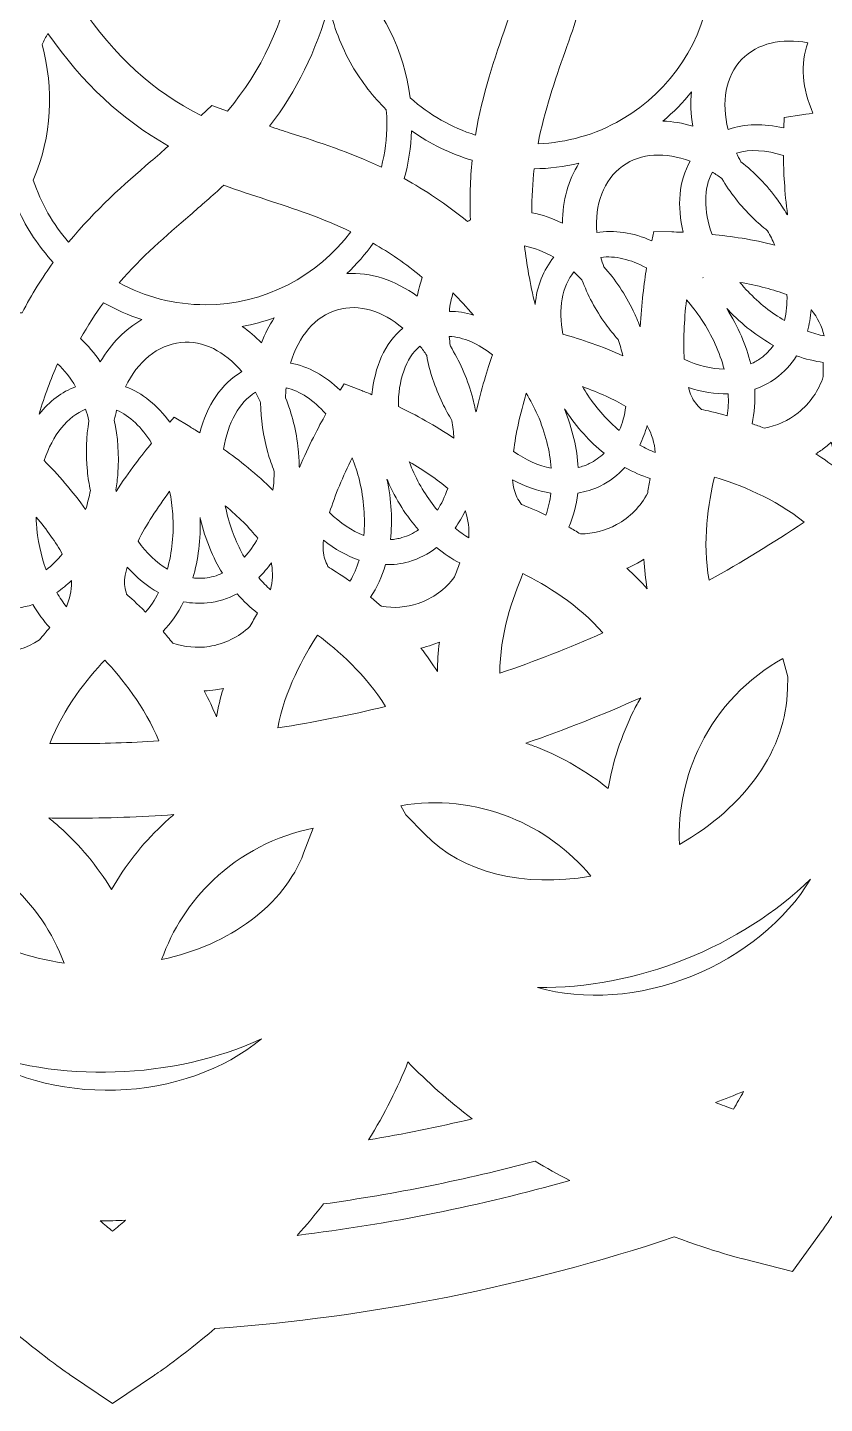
# Model space of a CAD drawing. Header units: millimetres. Extents: x 37 to 1687, y -819 to -120.
# Drawn here: x 612 to 675.8, y -818 to -708 of the extents above; entities that cross this region are included whole.
import ezdxf

# ---------------------------------------------------------------- set-up
doc = ezdxf.new("R2010")
doc.units = ezdxf.units.MM
doc.header["$MEASUREMENT"] = 0
doc.layers.add('Layer 8', color=7, linetype='Continuous')

msp = doc.modelspace()

# ---------------------------------------------------------------- linework, layer by layer
at = {"layer": 'Layer 8', "lineweight": 0}
for points, knots in [([(771.78, -680.86), (771.62, -680.51), (770.14, -677.31), (767.42, -673.13), (767.78, -668.85), (767.96, -664.5), (767.96, -660.21), (767.96, -653.67), (767.54, -647.09), (766.72, -640.66), (769.19, -636.79), (770.55, -633.84), (770.7, -633.51), (770.7, -633.51), (772.41, -629.77), (772.41, -629.77), (772.41, -629.77), (769.52, -626.84), (769.52, -626.84), (769.25, -626.56), (766.8, -624.11), (762.92, -621.18), (761.1, -614.31), (758.77, -607.5), (755.99, -600.94), (754.49, -597.38), (752.79, -593.78), (750.95, -590.22), (751.84, -586.03), (752.09, -583.04), (752.11, -582.7), (752.11, -582.7), (752.42, -578.61), (752.42, -578.61), (752.42, -578.61), (748.71, -576.85), (748.71, -576.85), (748.59, -576.79), (745.67, -575.41), (741.22, -573.98), (735.96, -566.35), (729.96, -559.14), (723.37, -552.55), (721.78, -550.97), (720.13, -549.38), (718.44, -547.84), (717.82, -543.89), (717.09, -541.34), (717.06, -541.23), (717.06, -541.23), (715.95, -537.31), (715.95, -537.31), (715.95, -537.31), (711.87, -536.91), (711.87, -536.91), (711.5, -536.88), (709.52, -536.7), (706.58, -536.7), (706, -536.7), (705.4, -536.71), (704.79, -536.72), (695.53, -530.03), (685.5, -524.38), (674.97, -519.92), (674.33, -519.65), (673.65, -519.37), (672.9, -519.07), (671.18, -516.06), (669.83, -514.2), (669.77, -514.12), (669.77, -514.12), (667.39, -510.84), (667.39, -510.84), (667.39, -510.84), (663.44, -511.83), (663.44, -511.83), (663.34, -511.86), (660.96, -512.46), (657.5, -513.76), (645.48, -510.33), (633, -508.4), (620.38, -508.03), (617.93, -505.97), (616.17, -504.78), (615.97, -504.64), (615.97, -504.64), (612.61, -502.38), (612.61, -502.38), (612.61, -502.38), (609.25, -504.64), (609.25, -504.64), (609.03, -504.79), (607.08, -506.12), (604.42, -508.37), (591.88, -509.28), (579.51, -511.75), (567.65, -515.69), (564.54, -514.55), (562.39, -513.99), (562.15, -513.93), (562.15, -513.93), (558.2, -512.94), (558.2, -512.94), (558.2, -512.94), (555.81, -516.23), (555.81, -516.23), (555.65, -516.45), (554.19, -518.49), (552.38, -521.71), (541.36, -526.75), (530.95, -533.13), (521.42, -540.66), (520.93, -540.65), (520.5, -540.64), (520.09, -540.64), (516.97, -540.64), (514.88, -540.84), (514.79, -540.85), (514.79, -540.85), (510.72, -541.25), (510.72, -541.25), (510.72, -541.25), (509.61, -545.17), (509.61, -545.17), (509.57, -545.3), (508.76, -548.18), (508.12, -552.48), (508.1, -552.5), (508.07, -552.53), (508.05, -552.55), (499.91, -560.7), (492.7, -569.74), (486.62, -579.45), (482.41, -580.82), (479.72, -582.1), (479.6, -582.16), (479.6, -582.16), (475.89, -583.92), (475.89, -583.92), (475.89, -583.92), (476.2, -588.01), (476.2, -588.01), (476.21, -588.15), (476.48, -591.55), (477.52, -596.24), (476.74, -597.92), (476.05, -599.46), (475.43, -600.94), (471.79, -609.54), (468.94, -618.5), (466.96, -627.58), (463.34, -630.35), (461.07, -632.62), (460.82, -632.87), (460.82, -632.87), (457.93, -635.81), (457.93, -635.81), (457.93, -635.81), (459.64, -639.55), (459.64, -639.55), (459.8, -639.91), (461.29, -643.12), (464, -647.28), (463.64, -651.56), (463.46, -655.91), (463.46, -660.21), (463.46, -666.74), (463.88, -673.32), (464.7, -679.76), (462.23, -683.63), (460.87, -686.57), (460.71, -686.9), (460.71, -686.9), (459, -690.64), (459, -690.64), (459, -690.64), (461.9, -693.57), (461.9, -693.57), (462.17, -693.85), (464.6, -696.29), (468.5, -699.23), (470.32, -706.1), (472.65, -712.91), (475.43, -719.47), (476.93, -723.03), (478.63, -726.64), (480.47, -730.19), (479.55, -734.55), (479.31, -737.58), (479.31, -737.71), (479.31, -737.71), (478.99, -741.8), (478.99, -741.8), (478.99, -741.8), (482.7, -743.56), (482.7, -743.56), (482.83, -743.62), (485.74, -745), (490.2, -746.43), (495.46, -754.06), (501.46, -761.27), (508.05, -767.86), (509.63, -769.44), (511.29, -771.03), (512.98, -772.58), (513.58, -776.38), (514.28, -778.9), (514.36, -779.18), (514.36, -779.18), (515.47, -783.1), (515.47, -783.1), (515.47, -783.1), (519.54, -783.5), (519.54, -783.5), (519.76, -783.52), (521.77, -783.71), (524.84, -783.71), (525.42, -783.71), (526.02, -783.7), (526.63, -783.69), (535.89, -790.39), (545.92, -796.04), (556.45, -800.49), (557.08, -800.76), (557.76, -801.04), (558.52, -801.35), (560.18, -804.25), (561.5, -806.08), (561.65, -806.29), (561.65, -806.29), (564.03, -809.57), (564.03, -809.57), (564.03, -809.57), (567.97, -808.58), (567.97, -808.58), (568.08, -808.55), (570.45, -807.95), (573.92, -806.65), (585.93, -810.08), (598.42, -812.01), (611.03, -812.39), (613.48, -814.42), (615.25, -815.63), (615.45, -815.77), (615.45, -815.77), (618.81, -818.03), (618.81, -818.03), (618.81, -818.03), (622.17, -815.77), (622.17, -815.77), (622.39, -815.62), (624.34, -814.29), (627, -812.04), (639.54, -811.13), (651.9, -808.67), (663.76, -804.72), (666.98, -805.9), (669.18, -806.46), (669.27, -806.48), (669.27, -806.48), (673.22, -807.47), (673.22, -807.47), (673.22, -807.47), (675.6, -804.19), (675.6, -804.19), (675.67, -804.1), (677.19, -801.99), (679.05, -798.7), (690.06, -793.65), (700.47, -787.28), (709.99, -779.76), (710.48, -779.77), (710.92, -779.77), (711.33, -779.77), (714.46, -779.77), (716.54, -779.57), (716.63, -779.56), (716.63, -779.56), (720.7, -779.16), (720.7, -779.16), (720.7, -779.16), (721.81, -775.24), (721.81, -775.24), (721.85, -775.12), (722.66, -772.22), (723.3, -767.93), (723.32, -767.91), (723.34, -767.89), (723.37, -767.86), (731.51, -759.72), (738.72, -750.67), (744.8, -740.96), (748.85, -739.64), (751.52, -738.39), (751.82, -738.25), (751.82, -738.25), (755.53, -736.49), (755.53, -736.49), (755.53, -736.49), (755.22, -732.4), (755.22, -732.4), (755.2, -732.26), (754.93, -728.84), (753.9, -724.18), (754.68, -722.49), (755.37, -720.95), (755.99, -719.47), (759.63, -710.87), (762.48, -701.91), (764.46, -692.84), (768.08, -690.05), (770.35, -687.79), (770.6, -687.54), (770.6, -687.54), (773.49, -684.6), (773.49, -684.6), (773.49, -684.6), (771.78, -680.86), (771.78, -680.86)], [0, 0, 0, 0, 1, 1, 1, 2, 2, 2, 3, 3, 3, 4, 4, 4, 5, 5, 5, 6, 6, 6, 7, 7, 7, 8, 8, 8, 9, 9, 9, 10, 10, 10, 11, 11, 11, 12, 12, 12, 13, 13, 13, 14, 14, 14, 15, 15, 15, 16, 16, 16, 17, 17, 17, 18, 18, 18, 19, 19, 19, 20, 20, 20, 21, 21, 21, 22, 22, 22, 23, 23, 23, 24, 24, 24, 25, 25, 25, 26, 26, 26, 27, 27, 27, 28, 28, 28, 29, 29, 29, 30, 30, 30, 31, 31, 31, 32, 32, 32, 33, 33, 33, 34, 34, 34, 35, 35, 35, 36, 36, 36, 37, 37, 37, 38, 38, 38, 39, 39, 39, 40, 40, 40, 41, 41, 41, 42, 42, 42, 43, 43, 43, 44, 44, 44, 45, 45, 45, 46, 46, 46, 47, 47, 47, 48, 48, 48, 49, 49, 49, 50, 50, 50, 51, 51, 51, 52, 52, 52, 53, 53, 53, 54, 54, 54, 55, 55, 55, 56, 56, 56, 57, 57, 57, 58, 58, 58, 59, 59, 59, 60, 60, 60, 61, 61, 61, 62, 62, 62, 63, 63, 63, 64, 64, 64, 65, 65, 65, 66, 66, 66, 67, 67, 67, 68, 68, 68, 69, 69, 69, 70, 70, 70, 71, 71, 71, 72, 72, 72, 73, 73, 73, 74, 74, 74, 75, 75, 75, 76, 76, 76, 77, 77, 77, 78, 78, 78, 79, 79, 79, 80, 80, 80, 81, 81, 81, 82, 82, 82, 83, 83, 83, 84, 84, 84, 85, 85, 85, 86, 86, 86, 87, 87, 87, 88, 88, 88, 89, 89, 89, 90, 90, 90, 91, 91, 91, 92, 92, 92, 93, 93, 93, 94, 94, 94, 95, 95, 95, 96, 96, 96, 97, 97, 97, 98, 98, 98, 99, 99, 99, 100, 100, 100, 101, 101, 101, 102, 102, 102, 103, 103, 103, 104, 104, 104, 105, 105, 105, 106, 106, 106, 106]), ([(616.18, -706.21), (616.05, -706.02), (615.92, -705.82), (615.79, -705.63), (618.43, -702.88), (622.14, -701.17), (626.25, -701.17), (628.85, -701.17), (631.3, -701.86), (633.42, -703.07), (632.44, -707.82), (630.75, -711.45), (628, -714.71), (628, -714.71), (626.76, -714.25), (626.76, -714.25), (626.76, -714.25), (625.91, -715.07), (625.91, -715.07), (622.02, -713.1), (619.01, -710.35), (616.18, -706.21)], [0, 0, 0, 0, 1, 1, 1, 2, 2, 2, 3, 3, 3, 4, 4, 4, 5, 5, 5, 6, 6, 6, 7, 7, 7, 7]), ([(647.85, -716.63), (645.94, -716.02), (644.16, -715.01), (642.63, -713.65), (642.16, -709.86), (640.41, -706.46), (637.81, -703.91), (637.79, -703.58), (637.78, -703.25), (637.78, -702.93), (641.66, -704.77), (645.34, -705.78), (649.04, -706), (649.65, -706.03), (650.28, -706.05), (650.92, -706.04), (650.72, -706.63), (650.52, -707.23), (650.31, -707.83), (649.39, -710.46), (648.41, -713.32), (647.85, -716.63)], [0, 0, 0, 0, 1, 1, 1, 2, 2, 2, 3, 3, 3, 4, 4, 4, 5, 5, 5, 6, 6, 6, 7, 7, 7, 7]), ([(652.86, -717.32), (653.37, -714.66), (654.2, -712.29), (655.02, -709.95), (655.41, -708.86), (655.8, -707.72), (656.17, -706.55), (657.41, -706.32), (658.62, -706.07), (659.7, -705.84), (661.93, -705.36), (664.2, -704.88), (666.67, -704.68), (666.1, -709.01), (663.6, -713.04), (659.54, -715.39), (657.43, -716.61), (655.14, -717.23), (652.86, -717.32)], [0, 0, 0, 0, 1, 1, 1, 2, 2, 2, 3, 3, 3, 4, 4, 4, 5, 5, 5, 6, 6, 6, 6]), ([(636.13, -706.24), (636.48, -707.9), (637.09, -709.53), (637.98, -711.08), (638.75, -712.4), (639.67, -713.57), (640.71, -714.6), (640.74, -714.95), (640.76, -715.31), (640.76, -715.68), (640.76, -716.89), (640.61, -718.06), (640.32, -719.19), (637.78, -717.99), (635.32, -717.2), (633.02, -716.46), (632.49, -716.29), (631.93, -716.11), (631.37, -715.92), (633.55, -713.09), (635.1, -709.94), (636.13, -706.24)], [0, 0, 0, 0, 1, 1, 1, 2, 2, 2, 3, 3, 3, 4, 4, 4, 5, 5, 5, 6, 6, 6, 7, 7, 7, 7]), ([(615.3, -725.19), (614.05, -723.75), (613.08, -722.07), (612.47, -720.23), (613.96, -716.71), (614.14, -712.89), (613.17, -709.39), (613.32, -709.08), (613.48, -708.79), (613.64, -708.5), (616.44, -712.5), (619.53, -715.39), (623.29, -717.5), (622.82, -717.92), (622.35, -718.33), (621.86, -718.75), (619.74, -720.58), (617.44, -722.57), (615.3, -725.19)], [0, 0, 0, 0, 1, 1, 1, 2, 2, 2, 3, 3, 3, 4, 4, 4, 5, 5, 5, 6, 6, 6, 6]), ([(672.54, -715.23), (672.54, -715.23), (672.51, -716.06), (672.51, -716.06), (670.92, -715.67), (669.39, -715.71), (668.06, -716.18), (667.51, -714), (667.85, -711.93), (669.17, -710.57), (670.43, -709.27), (672.36, -708.86), (674.44, -709.24), (673.83, -710.93), (674, -712.92), (674.85, -714.88), (674.41, -714.93), (674.1, -714.98), (673.97, -715), (673.97, -715), (672.54, -715.23), (672.54, -715.23)], [0, 0, 0, 0, 1, 1, 1, 2, 2, 2, 3, 3, 3, 4, 4, 4, 5, 5, 5, 6, 6, 6, 7, 7, 7, 7]), ([(665.14, -713.17), (665.05, -714.04), (665.07, -714.96), (665.23, -715.91), (664.42, -715.67), (663.62, -715.54), (662.84, -715.51), (663.7, -714.8), (664.46, -714.02), (665.14, -713.17)], [0, 0, 0, 0, 1, 1, 1, 2, 2, 2, 3, 3, 3, 3]), ([(647.45, -723.41), (647.37, -723.45), (647.28, -723.49), (647.2, -723.54), (645.5, -722.13), (643.81, -721.02), (642.15, -720.11), (642.49, -718.89), (642.69, -717.61), (642.74, -716.29), (644.22, -717.34), (645.86, -718.13), (647.58, -718.64), (647.43, -720.13), (647.37, -721.71), (647.45, -723.41)], [0, 0, 0, 0, 1, 1, 1, 2, 2, 2, 3, 3, 3, 4, 4, 4, 5, 5, 5, 5]), ([(662.11, -724.34), (662.11, -724.34), (661.96, -725.08), (661.96, -725.08), (660.46, -724.42), (658.94, -724.18), (657.55, -724.42), (657.4, -722.18), (658.08, -720.21), (659.62, -719.1), (661.08, -718.04), (663.05, -717.97), (665.03, -718.71), (664.12, -720.28), (663.96, -722.3), (664.48, -724.4), (664.07, -724.38), (663.75, -724.37), (663.56, -724.37), (663.56, -724.37), (662.11, -724.34), (662.11, -724.34)], [0, 0, 0, 0, 1, 1, 1, 2, 2, 2, 3, 3, 3, 4, 4, 4, 5, 5, 5, 6, 6, 6, 7, 7, 7, 7]), ([(672.76, -722.95), (672.54, -722.57), (672.29, -722.19), (672.03, -721.82), (671.16, -720.62), (670.16, -719.59), (669.09, -718.76), (668.96, -718.53), (668.84, -718.3), (668.74, -718.07), (669.8, -717.74), (671.12, -717.82), (672.49, -718.27), (672.5, -719.49), (672.58, -721.2), (672.82, -722.99), (672.8, -722.98), (672.78, -722.96), (672.76, -722.95)], [0, 0, 0, 0, 1, 1, 1, 2, 2, 2, 3, 3, 3, 4, 4, 4, 5, 5, 5, 6, 6, 6, 6]), ([(652.37, -722.83), (652.35, -721.6), (652.42, -720.44), (652.55, -719.32), (653.74, -719.31), (654.94, -719.16), (656.13, -718.88), (655.28, -720.21), (654.82, -721.85), (654.8, -723.67), (654, -723.28), (653.18, -722.99), (652.37, -722.83)], [0, 0, 0, 0, 1, 1, 1, 2, 2, 2, 3, 3, 3, 4, 4, 4, 4]), ([(666.81, -719.59), (667.06, -719.74), (667.31, -719.91), (667.56, -720.09), (668.21, -721.2), (669.04, -722.27), (670.04, -723.25), (670.04, -723.25), (670.04, -723.25), (670.04, -723.25), (670.42, -723.62), (670.82, -723.96), (671.22, -724.28), (671.43, -724.66), (671.63, -725.04), (671.8, -725.42), (670.07, -724.97), (668.27, -724.71), (666.78, -724.57), (666.11, -722.67), (666.08, -720.85), (666.81, -719.59)], [0, 0, 0, 0, 1, 1, 1, 2, 2, 2, 3, 3, 3, 4, 4, 4, 5, 5, 5, 6, 6, 6, 7, 7, 7, 7]), ([(626.25, -730.19), (623.75, -730.19), (621.4, -729.56), (619.35, -728.44), (621.15, -726.34), (623.09, -724.67), (625.01, -723.03), (625.89, -722.27), (626.8, -721.48), (627.71, -720.64), (628.87, -721.06), (630.01, -721.43), (631.12, -721.79), (633.34, -722.52), (635.59, -723.25), (637.88, -724.35), (635.23, -727.89), (631, -730.19), (626.25, -730.19)], [0, 0, 0, 0, 1, 1, 1, 2, 2, 2, 3, 3, 3, 4, 4, 4, 5, 5, 5, 6, 6, 6, 6]), ([(611.33, -730.84), (610.6, -728.87), (609.74, -727.14), (608.82, -725.59), (609.73, -724.7), (610.54, -723.69), (611.25, -722.57), (611.96, -724.13), (612.91, -725.55), (614.06, -726.8), (613.18, -728.01), (612.35, -729.35), (611.57, -730.85), (611.49, -730.84), (611.41, -730.84), (611.33, -730.84)], [0, 0, 0, 0, 1, 1, 1, 2, 2, 2, 3, 3, 3, 4, 4, 4, 5, 5, 5, 5]), ([(639.66, -725.28), (640.97, -726.02), (642.28, -726.91), (643.59, -728.01), (643.42, -728.49), (643.29, -728.99), (643.19, -729.51), (641.42, -728.22), (639.44, -727.58), (637.55, -727.7), (638.33, -726.96), (639.04, -726.15), (639.66, -725.28)], [0, 0, 0, 0, 1, 1, 1, 2, 2, 2, 3, 3, 3, 4, 4, 4, 4]), ([(652.62, -730.17), (652.21, -728.51), (651.94, -726.95), (651.78, -725.49), (652.56, -725.64), (653.35, -725.94), (654.12, -726.39), (653.28, -727.41), (652.77, -728.71), (652.62, -730.17)], [0, 0, 0, 0, 1, 1, 1, 2, 2, 2, 3, 3, 3, 3]), ([(657.88, -726.4), (658.99, -726.26), (660.27, -726.56), (661.54, -727.25), (661.35, -728.43), (661.12, -730.14), (661.04, -731.96), (661.03, -731.95), (661.02, -731.93), (661, -731.92), (660.85, -731.5), (660.67, -731.09), (660.47, -730.68), (659.83, -729.35), (659.02, -728.16), (658.12, -727.15), (658.03, -726.9), (657.95, -726.65), (657.88, -726.4)], [0, 0, 0, 0, 1, 1, 1, 2, 2, 2, 3, 3, 3, 4, 4, 4, 5, 5, 5, 6, 6, 6, 6]), ([(658.27, -731.74), (658.27, -731.74), (658.27, -731.74), (658.27, -731.74), (658.59, -732.17), (658.92, -732.58), (659.26, -732.97), (659.42, -733.41), (659.54, -733.84), (659.65, -734.27), (658.02, -733.52), (656.29, -732.95), (654.84, -732.54), (654.48, -730.53), (654.77, -728.7), (655.72, -727.57), (655.94, -727.77), (656.16, -727.98), (656.37, -728.2), (656.82, -729.41), (657.45, -730.6), (658.27, -731.74)], [0, 0, 0, 0, 1, 1, 1, 2, 2, 2, 3, 3, 3, 4, 4, 4, 5, 5, 5, 6, 6, 6, 7, 7, 7, 7]), ([(666.07, -728.05), (666.06, -728.04), (666.05, -728.03), (666.04, -728.02), (666.04, -728.02), (666.04, -728.02), (666.05, -728.02), (666.05, -728.03), (666.06, -728.04), (666.07, -728.05)], [0, 0, 0, 0, 1, 1, 1, 2, 2, 2, 3, 3, 3, 3]), ([(647.69, -731.02), (647.05, -730.82), (646.4, -730.72), (645.76, -730.72), (645.81, -730.2), (645.91, -729.71), (646.05, -729.25), (646.59, -729.8), (647.14, -730.38), (647.69, -731.02)], [0, 0, 0, 0, 1, 1, 1, 2, 2, 2, 3, 3, 3, 3]), ([(669.63, -729.11), (669.41, -728.88), (669.2, -728.64), (669, -728.4), (670.42, -728.65), (671.73, -728.98), (672.77, -729.38), (672.8, -730.11), (672.73, -730.8), (672.58, -731.45), (671.55, -730.85), (670.54, -730.07), (669.63, -729.11)], [0, 0, 0, 0, 1, 1, 1, 2, 2, 2, 3, 3, 3, 4, 4, 4, 4]), ([(617.83, -734.76), (617.36, -734.05), (616.83, -733.43), (616.25, -732.9), (616.83, -731.85), (617.45, -730.9), (618.09, -730.03), (619.06, -730.58), (620.08, -731.03), (621.16, -731.38), (619.85, -732.12), (618.71, -733.27), (617.83, -734.76)], [0, 0, 0, 0, 1, 1, 1, 2, 2, 2, 3, 3, 3, 4, 4, 4, 4]), ([(638.69, -737.03), (638.69, -737.03), (637.34, -736.51), (637.34, -736.51), (637.34, -736.51), (637.02, -737.02), (637.02, -737.02), (635.83, -735.87), (634.47, -735.11), (633.06, -734.86), (633.69, -732.72), (635.01, -731.11), (636.82, -730.59), (638.56, -730.1), (640.42, -730.7), (642.03, -732.06), (640.61, -733.26), (639.77, -735.16), (639.57, -737.38), (639.18, -737.22), (638.87, -737.1), (638.69, -737.03)], [0, 0, 0, 0, 1, 1, 1, 2, 2, 2, 3, 3, 3, 4, 4, 4, 5, 5, 5, 6, 6, 6, 7, 7, 7, 7]), ([(665.93, -731.36), (666.8, -732.65), (667.4, -734.02), (667.75, -735.34), (666.72, -735.33), (665.63, -735.06), (664.55, -734.55), (664.47, -733.13), (664.54, -731.47), (664.73, -729.81), (665.16, -730.28), (665.56, -730.8), (665.93, -731.36)], [0, 0, 0, 0, 1, 1, 1, 2, 2, 2, 3, 3, 3, 4, 4, 4, 4]), ([(629.19, -731.92), (630.07, -731.76), (630.92, -731.53), (631.75, -731.24), (631.35, -731.85), (631.01, -732.51), (630.74, -733.24), (630.25, -732.74), (629.73, -732.3), (629.19, -731.92)], [0, 0, 0, 0, 1, 1, 1, 2, 2, 2, 3, 3, 3, 3]), ([(667.96, -730.5), (667.99, -730.53), (668.03, -730.57), (668.06, -730.61), (669.19, -731.79), (670.43, -732.74), (671.7, -733.44), (671.41, -733.83), (671.08, -734.17), (670.69, -734.46), (670.56, -734.55), (670.43, -734.63), (670.3, -734.7), (670.16, -734.79), (670.02, -734.86), (669.87, -734.92), (669.51, -733.46), (668.88, -731.95), (667.96, -730.5)], [0, 0, 0, 0, 1, 1, 1, 2, 2, 2, 3, 3, 3, 4, 4, 4, 5, 5, 5, 6, 6, 6, 6]), ([(674.41, -732.3), (674.56, -731.76), (674.66, -731.19), (674.71, -730.59), (674.72, -730.6), (674.73, -730.61), (674.73, -730.62), (675.22, -731.22), (675.56, -731.92), (675.76, -732.68), (675.32, -732.6), (674.86, -732.47), (674.41, -732.3)], [0, 0, 0, 0, 1, 1, 1, 2, 2, 2, 3, 3, 3, 4, 4, 4, 4]), ([(625.79, -740.43), (625.43, -740.2), (625.16, -740.03), (624.99, -739.93), (624.99, -739.93), (623.75, -739.19), (623.75, -739.19), (623.75, -739.19), (623.39, -739.59), (623.39, -739.59), (622.41, -738.24), (621.19, -737.24), (619.84, -736.74), (620.83, -734.75), (622.4, -733.4), (624.28, -733.21), (626.07, -733.02), (627.8, -733.93), (629.15, -735.54), (627.52, -736.49), (626.36, -738.24), (625.79, -740.43)], [0, 0, 0, 0, 1, 1, 1, 2, 2, 2, 3, 3, 3, 4, 4, 4, 5, 5, 5, 6, 6, 6, 7, 7, 7, 7]), ([(641.68, -738.33), (641.66, -736.24), (642.26, -734.46), (643.41, -733.49), (643.6, -733.73), (643.78, -733.98), (643.95, -734.24), (644.18, -735.51), (644.6, -736.8), (645.21, -738.06), (645.21, -738.06), (645.21, -738.06), (645.21, -738.06), (645.44, -738.54), (645.69, -739), (645.97, -739.44), (646.05, -739.92), (646.1, -740.4), (646.12, -740.87), (644.65, -739.85), (643.04, -738.98), (641.68, -738.33)], [0, 0, 0, 0, 1, 1, 1, 2, 2, 2, 3, 3, 3, 4, 4, 4, 5, 5, 5, 6, 6, 6, 7, 7, 7, 7]), ([(645.84, -733.51), (645.8, -733.24), (645.77, -732.98), (645.75, -732.72), (646.87, -732.77), (648.08, -733.3), (649.22, -734.2), (648.82, -735.32), (648.3, -736.96), (647.9, -738.76), (647.89, -738.74), (647.88, -738.72), (647.87, -738.71), (647.78, -738.27), (647.68, -737.83), (647.56, -737.4), (647.15, -735.97), (646.56, -734.66), (645.84, -733.51)], [0, 0, 0, 0, 1, 1, 1, 2, 2, 2, 3, 3, 3, 4, 4, 4, 5, 5, 5, 6, 6, 6, 6]), ([(673.68, -738.82), (672.89, -739.45), (671.94, -739.88), (670.94, -740.05), (670.61, -739.92), (670.29, -739.81), (669.98, -739.7), (670.18, -738.84), (670.25, -737.91), (670.19, -736.94), (670.78, -736.74), (671.34, -736.45), (671.85, -736.08), (672.54, -735.59), (673.1, -734.97), (673.54, -734.27), (674.26, -734.53), (674.98, -734.71), (675.68, -734.8), (675.67, -735.17), (675.67, -735.54), (675.68, -735.92), (675.31, -737.06), (674.63, -738.06), (673.68, -738.82)], [0, 0, 0, 0, 1, 1, 1, 2, 2, 2, 3, 3, 3, 4, 4, 4, 5, 5, 5, 6, 6, 6, 7, 7, 7, 8, 8, 8, 8]), ([(612.94, -738.93), (613.38, -737.46), (613.88, -736.13), (614.41, -734.92), (614.96, -735.41), (615.45, -736.03), (615.86, -736.74), (614.75, -737.15), (613.76, -737.91), (612.94, -738.93)], [0, 0, 0, 0, 1, 1, 1, 2, 2, 2, 3, 3, 3, 3]), ([(633.78, -743.19), (633.77, -743.16), (633.76, -743.14), (633.75, -743.11), (633.74, -742.67), (633.72, -742.22), (633.67, -741.77), (633.52, -740.29), (633.17, -738.9), (632.66, -737.64), (632.66, -737.37), (632.68, -737.1), (632.7, -736.83), (633.8, -737.08), (634.91, -737.82), (635.88, -738.92), (635.3, -739.94), (634.49, -741.48), (633.78, -743.19)], [0, 0, 0, 0, 1, 1, 1, 2, 2, 2, 3, 3, 3, 4, 4, 4, 5, 5, 5, 6, 6, 6, 6]), ([(656.84, -737.43), (656.69, -737.2), (656.55, -736.97), (656.41, -736.73), (657.74, -737.22), (658.95, -737.76), (659.88, -738.33), (659.78, -739.02), (659.61, -739.67), (659.36, -740.25), (658.44, -739.48), (657.58, -738.53), (656.84, -737.43)], [0, 0, 0, 0, 1, 1, 1, 2, 2, 2, 3, 3, 3, 4, 4, 4, 4]), ([(668.07, -737.31), (668.11, -737.93), (668.08, -738.52), (667.99, -739.06), (667.04, -738.79), (666.32, -738.64), (665.94, -738.57), (665.75, -738.39), (665.59, -738.21), (665.45, -738.04), (665.21, -737.74), (665.03, -737.32), (664.89, -736.81), (665.96, -737.17), (667.04, -737.34), (668.07, -737.31)], [0, 0, 0, 0, 1, 1, 1, 2, 2, 2, 3, 3, 3, 4, 4, 4, 5, 5, 5, 5]), ([(627.7, -741.73), (628.04, -739.64), (628.94, -737.96), (630.26, -737.19), (630.4, -737.46), (630.54, -737.75), (630.66, -738.04), (630.67, -739.32), (630.86, -740.66), (631.24, -742.01), (631.24, -742.01), (631.24, -742.01), (631.24, -742.01), (631.39, -742.53), (631.56, -743.02), (631.75, -743.51), (631.74, -744.02), (631.71, -744.52), (631.65, -745.01), (630.37, -743.75), (628.93, -742.61), (627.7, -741.73)], [0, 0, 0, 0, 1, 1, 1, 2, 2, 2, 3, 3, 3, 4, 4, 4, 5, 5, 5, 6, 6, 6, 7, 7, 7, 7]), ([(650.9, -741.91), (651.07, -740.5), (651.43, -738.88), (651.91, -737.27), (652.24, -737.81), (652.55, -738.39), (652.82, -739), (653.44, -740.43), (653.8, -741.88), (653.91, -743.25), (652.9, -743.06), (651.87, -742.6), (650.9, -741.91)], [0, 0, 0, 0, 1, 1, 1, 2, 2, 2, 3, 3, 3, 4, 4, 4, 4]), ([(616.8, -743.48), (616.8, -743.48), (616.8, -743.48), (616.8, -743.48), (616.85, -744.01), (616.94, -744.53), (617.04, -745.04), (616.94, -745.57), (616.81, -746.07), (616.66, -746.56), (615.62, -745.09), (614.4, -743.73), (613.34, -742.64), (614.03, -740.61), (615.22, -739.09), (616.66, -738.55), (616.76, -738.85), (616.85, -739.15), (616.92, -739.46), (616.71, -740.73), (616.66, -742.09), (616.8, -743.48)], [0, 0, 0, 0, 1, 1, 1, 2, 2, 2, 3, 3, 3, 4, 4, 4, 5, 5, 5, 6, 6, 6, 7, 7, 7, 7]), ([(619.1, -745.11), (619.09, -745.08), (619.09, -745.04), (619.08, -745), (619.15, -744.56), (619.2, -744.12), (619.24, -743.66), (619.34, -742.18), (619.24, -740.75), (618.95, -739.42), (619.01, -739.15), (619.07, -738.88), (619.14, -738.62), (620.19, -739.06), (621.16, -740), (621.93, -741.26), (621.19, -742.17), (620.11, -743.54), (619.1, -745.11)], [0, 0, 0, 0, 1, 1, 1, 2, 2, 2, 3, 3, 3, 4, 4, 4, 5, 5, 5, 6, 6, 6, 6]), ([(658.14, -742.06), (657.79, -742.39), (657.4, -742.68), (656.96, -742.89), (656.82, -742.96), (656.68, -743.02), (656.54, -743.07), (656.39, -743.12), (656.23, -743.17), (656.07, -743.21), (655.98, -741.7), (655.61, -740.1), (654.96, -738.5), (654.99, -738.54), (655.01, -738.59), (655.04, -738.63), (655.95, -740), (657.01, -741.15), (658.14, -742.06)], [0, 0, 0, 0, 1, 1, 1, 2, 2, 2, 3, 3, 3, 4, 4, 4, 5, 5, 5, 6, 6, 6, 6]), ([(661, -741.41), (661.23, -740.92), (661.43, -740.39), (661.58, -739.85), (661.58, -739.86), (661.59, -739.87), (661.6, -739.88), (661.96, -740.53), (662.17, -741.25), (662.24, -742), (661.83, -741.84), (661.41, -741.64), (661, -741.41)], [0, 0, 0, 0, 1, 1, 1, 2, 2, 2, 3, 3, 3, 4, 4, 4, 4]), ([(675.08, -742.12), (675.35, -741.95), (675.62, -741.76), (675.87, -741.55), (676.02, -741.43), (676.17, -741.31), (676.31, -741.18), (676.49, -741.96), (676.71, -742.72), (676.97, -743.44), (676.38, -742.98), (675.75, -742.54), (675.08, -742.12)], [0, 0, 0, 0, 1, 1, 1, 2, 2, 2, 3, 3, 3, 4, 4, 4, 4]), ([(636.18, -746.8), (636.6, -745.44), (637.24, -743.92), (637.99, -742.42), (638.22, -743), (638.41, -743.61), (638.57, -744.25), (638.94, -745.76), (639.04, -747.27), (638.91, -748.63), (637.95, -748.27), (637.02, -747.65), (636.18, -746.8)], [0, 0, 0, 0, 1, 1, 1, 2, 2, 2, 3, 3, 3, 4, 4, 4, 4]), ([(642.81, -743.4), (642.72, -743.18), (642.63, -742.97), (642.55, -742.75), (643.75, -743.45), (644.82, -744.18), (645.63, -744.89), (645.41, -745.52), (645.13, -746.11), (644.8, -746.62), (644.03, -745.7), (643.35, -744.61), (642.81, -743.4)], [0, 0, 0, 0, 1, 1, 1, 2, 2, 2, 3, 3, 3, 4, 4, 4, 4]), ([(659.14, -747.77), (658.26, -748.26), (657.26, -748.51), (656.25, -748.51), (655.93, -748.32), (655.63, -748.14), (655.32, -747.97), (655.69, -747.15), (655.92, -746.23), (656.03, -745.25), (656.65, -745.15), (657.25, -744.97), (657.83, -744.69), (658.59, -744.32), (659.25, -743.81), (659.81, -743.19), (660.48, -743.57), (661.16, -743.87), (661.83, -744.08), (661.76, -744.46), (661.69, -744.84), (661.63, -745.22), (661.07, -746.31), (660.21, -747.19), (659.14, -747.77)], [0, 0, 0, 0, 1, 1, 1, 2, 2, 2, 3, 3, 3, 4, 4, 4, 5, 5, 5, 6, 6, 6, 7, 7, 7, 8, 8, 8, 8]), ([(640.77, -744.13), (640.79, -744.17), (640.8, -744.22), (640.83, -744.27), (641.49, -745.78), (642.33, -747.1), (643.29, -748.19), (642.89, -748.46), (642.45, -748.68), (641.97, -748.81), (641.83, -748.85), (641.68, -748.89), (641.53, -748.91), (641.37, -748.94), (641.21, -748.96), (641.04, -748.97), (641.21, -747.46), (641.14, -745.82), (640.77, -744.13)], [0, 0, 0, 0, 1, 1, 1, 2, 2, 2, 3, 3, 3, 4, 4, 4, 5, 5, 5, 6, 6, 6, 6]), ([(653.89, -745.25), (653.81, -745.88), (653.68, -746.47), (653.48, -747), (652.58, -746.57), (651.89, -746.29), (651.54, -746.16), (651.4, -745.96), (651.27, -745.77), (651.17, -745.58), (650.98, -745.22), (650.86, -744.75), (650.82, -744.19), (651.82, -744.73), (652.86, -745.1), (653.89, -745.25)], [0, 0, 0, 0, 1, 1, 1, 2, 2, 2, 3, 3, 3, 4, 4, 4, 5, 5, 5, 5]), ([(666.54, -752.22), (665.98, -749.17), (666.48, -746), (666.97, -743.97), (668.9, -744.55), (671.8, -745.66), (674.14, -747.57), (671.67, -749.23), (669.13, -750.79), (666.54, -752.22)], [0, 0, 0, 0, 1, 1, 1, 2, 2, 2, 3, 3, 3, 3]), ([(620.85, -749.08), (621.5, -747.81), (622.4, -746.43), (623.38, -745.09), (623.5, -745.69), (623.59, -746.31), (623.63, -746.94), (623.73, -748.5), (623.57, -750), (623.2, -751.33), (622.32, -750.81), (621.52, -750.04), (620.85, -749.08)], [0, 0, 0, 0, 1, 1, 1, 2, 2, 2, 3, 3, 3, 4, 4, 4, 4]), ([(629.36, -750.37), (628.76, -749.33), (628.27, -748.14), (627.95, -746.84), (627.91, -746.65), (627.87, -746.46), (627.83, -746.27), (628.87, -747.14), (629.78, -748.03), (630.44, -748.86), (630.13, -749.43), (629.76, -749.94), (629.36, -750.37)], [0, 0, 0, 0, 1, 1, 1, 2, 2, 2, 3, 3, 3, 4, 4, 4, 4]), ([(646.22, -748.04), (646.52, -747.62), (646.79, -747.16), (647.03, -746.66), (647.04, -746.68), (647.05, -746.7), (647.05, -746.72), (647.28, -747.4), (647.37, -748.11), (647.32, -748.83), (646.95, -748.61), (646.58, -748.34), (646.22, -748.04)], [0, 0, 0, 0, 1, 1, 1, 2, 2, 2, 3, 3, 3, 4, 4, 4, 4]), ([(614.79, -750.12), (614.39, -750.61), (613.96, -751.03), (613.5, -751.38), (613.08, -750.25), (612.81, -748.98), (612.72, -747.65), (612.71, -747.49), (612.71, -747.32), (612.7, -747.16), (613.56, -748.19), (614.29, -749.2), (614.79, -750.12)], [0, 0, 0, 0, 1, 1, 1, 2, 2, 2, 3, 3, 3, 4, 4, 4, 4]), ([(625.81, -747.2), (625.82, -747.25), (625.83, -747.3), (625.85, -747.35), (626.24, -748.96), (626.84, -750.41), (627.6, -751.65), (627.16, -751.86), (626.68, -751.99), (626.19, -752.04), (626.04, -752.05), (625.89, -752.06), (625.74, -752.06), (625.57, -752.06), (625.41, -752.05), (625.24, -752.03), (625.67, -750.58), (625.88, -748.94), (625.81, -747.2)], [0, 0, 0, 0, 1, 1, 1, 2, 2, 2, 3, 3, 3, 4, 4, 4, 5, 5, 5, 6, 6, 6, 6]), ([(635.69, -749.02), (636.59, -749.73), (637.55, -750.27), (638.54, -750.6), (638.35, -751.22), (638.11, -751.8), (637.81, -752.29), (636.99, -751.71), (636.36, -751.32), (636.05, -751.13), (635.94, -750.91), (635.86, -750.72), (635.8, -750.52), (635.66, -750.12), (635.63, -749.61), (635.69, -749.02)], [0, 0, 0, 0, 1, 1, 1, 2, 2, 2, 3, 3, 3, 4, 4, 4, 5, 5, 5, 5]), ([(643.26, -754.07), (642.32, -754.39), (641.31, -754.47), (640.32, -754.3), (640.02, -754.04), (639.74, -753.79), (639.45, -753.56), (639.96, -752.81), (640.36, -751.94), (640.65, -750.97), (641.27, -750.98), (641.9, -750.91), (642.52, -750.74), (643.34, -750.5), (644.08, -750.11), (644.74, -749.6), (645.34, -750.09), (645.96, -750.51), (646.59, -750.83), (646.45, -751.2), (646.31, -751.58), (646.18, -751.95), (645.44, -752.94), (644.44, -753.67), (643.26, -754.07)], [0, 0, 0, 0, 1, 1, 1, 2, 2, 2, 3, 3, 3, 4, 4, 4, 5, 5, 5, 6, 6, 6, 7, 7, 7, 8, 8, 8, 8]), ([(622.49, -753.2), (622.19, -753.8), (621.84, -754.33), (621.45, -754.77), (620.76, -754.06), (620.2, -753.57), (619.93, -753.34), (619.87, -753.11), (619.83, -752.91), (619.8, -752.72), (619.73, -752.29), (619.8, -751.76), (619.98, -751.16), (620.73, -752.01), (621.58, -752.7), (622.49, -753.2)], [0, 0, 0, 0, 1, 1, 1, 2, 2, 2, 3, 3, 3, 4, 4, 4, 5, 5, 5, 5]), ([(631.46, -752.98), (631.13, -752.7), (630.81, -752.37), (630.51, -752.01), (630.87, -751.66), (631.21, -751.26), (631.52, -750.83), (631.53, -750.86), (631.54, -750.9), (631.54, -750.93), (631.65, -751.62), (631.61, -752.3), (631.46, -752.98)], [0, 0, 0, 0, 1, 1, 1, 2, 2, 2, 3, 3, 3, 4, 4, 4, 4]), ([(659.96, -751.26), (660.25, -751.14), (660.54, -751), (660.82, -750.85), (660.99, -750.75), (661.16, -750.65), (661.33, -750.54), (661.38, -751.35), (661.46, -752.13), (661.59, -752.89), (661.09, -752.33), (660.54, -751.79), (659.96, -751.26)], [0, 0, 0, 0, 1, 1, 1, 2, 2, 2, 3, 3, 3, 4, 4, 4, 4]), ([(615.54, -752.39), (615.52, -753.06), (615.38, -753.7), (615.13, -754.33), (614.85, -753.99), (614.59, -753.61), (614.35, -753.2), (614.76, -752.91), (615.16, -752.59), (615.53, -752.23), (615.53, -752.28), (615.54, -752.34), (615.54, -752.39)], [0, 0, 0, 0, 1, 1, 1, 2, 2, 2, 3, 3, 3, 4, 4, 4, 4]), ([(651.65, -751.68), (653.44, -752.57), (656.08, -754.15), (658.05, -756.43), (655.35, -757.62), (652.58, -758.7), (649.8, -759.65), (649.79, -756.57), (650.83, -753.57), (651.65, -751.68)], [0, 0, 0, 0, 1, 1, 1, 2, 2, 2, 3, 3, 3, 3]), ([(626.53, -757.51), (625.56, -757.66), (624.56, -757.56), (623.63, -757.24), (623.36, -756.91), (623.1, -756.59), (622.85, -756.3), (623.49, -755.65), (624.05, -754.85), (624.5, -753.93), (625.12, -754.06), (625.75, -754.09), (626.39, -754.03), (627.24, -753.94), (628.04, -753.69), (628.78, -753.29), (629.29, -753.89), (629.84, -754.41), (630.42, -754.84), (630.21, -755.2), (629.99, -755.55), (629.8, -755.91), (628.89, -756.77), (627.77, -757.32), (626.53, -757.51)], [0, 0, 0, 0, 1, 1, 1, 2, 2, 2, 3, 3, 3, 4, 4, 4, 5, 5, 5, 6, 6, 6, 7, 7, 7, 8, 8, 8, 8]), ([(609.46, -757.99), (608.49, -757.97), (607.53, -757.71), (606.68, -757.24), (606.46, -756.84), (606.24, -756.46), (606.03, -756.1), (606.78, -755.57), (607.47, -754.87), (608.08, -754.05), (608.67, -754.28), (609.29, -754.43), (609.94, -754.47), (610.79, -754.54), (611.63, -754.42), (612.43, -754.16), (612.83, -754.85), (613.29, -755.47), (613.8, -756), (613.52, -756.32), (613.24, -756.64), (612.97, -756.97), (611.93, -757.67), (610.72, -758.02), (609.46, -757.99)], [0, 0, 0, 0, 1, 1, 1, 2, 2, 2, 3, 3, 3, 4, 4, 4, 5, 5, 5, 6, 6, 6, 7, 7, 7, 8, 8, 8, 8]), ([(635.22, -756.6), (636.81, -757.78), (639.11, -759.77), (640.66, -762.31), (637.82, -763), (634.93, -763.57), (632.04, -764.02), (632.58, -761.03), (634.1, -758.3), (635.22, -756.6)], [0, 0, 0, 0, 1, 1, 1, 2, 2, 2, 3, 3, 3, 3]), ([(644.96, -757.17), (644.86, -757.97), (644.81, -758.76), (644.8, -759.52), (644.41, -758.89), (643.97, -758.26), (643.48, -757.64), (643.79, -757.57), (644.09, -757.48), (644.38, -757.38), (644.58, -757.32), (644.77, -757.25), (644.96, -757.17)], [0, 0, 0, 0, 1, 1, 1, 2, 2, 2, 3, 3, 3, 4, 4, 4, 4]), ([(618.19, -758.6), (619.53, -760.02), (621.42, -762.33), (622.51, -765.06), (620.21, -765.21), (617.93, -765.28), (615.71, -765.28), (615.1, -765.28), (614.47, -765.28), (613.8, -765.26), (614.87, -762.45), (616.81, -760.06), (618.19, -758.6)], [0, 0, 0, 0, 1, 1, 1, 2, 2, 2, 3, 3, 3, 4, 4, 4, 4]), ([(665.87, -765.36), (667.31, -762.46), (669.63, -760.04), (672.45, -758.46), (672.45, -758.46), (672.83, -759.95), (672.83, -759.95), (672.83, -759.95), (672.81, -760.91), (672.81, -760.91), (672.75, -765.67), (669.46, -770.35), (664.17, -773.33), (664.05, -770.58), (664.63, -767.85), (665.87, -765.36)], [0, 0, 0, 0, 1, 1, 1, 2, 2, 2, 3, 3, 3, 4, 4, 4, 5, 5, 5, 5]), ([(627.68, -760.86), (627.44, -761.63), (627.26, -762.39), (627.12, -763.14), (626.84, -762.45), (626.52, -761.75), (626.15, -761.06), (626.45, -761.05), (626.76, -761.02), (627.06, -760.97), (627.27, -760.94), (627.47, -760.9), (627.68, -760.86)], [0, 0, 0, 0, 1, 1, 1, 2, 2, 2, 3, 3, 3, 4, 4, 4, 4]), ([(652.83, -765.59), (652.52, -765.47), (652.2, -765.35), (651.88, -765.24), (654.99, -764.17), (658.07, -762.95), (661.07, -761.61), (660.87, -761.96), (660.68, -762.31), (660.5, -762.67), (659.52, -764.65), (658.83, -766.73), (658.47, -768.87), (656.77, -767.51), (654.88, -766.41), (652.83, -765.59)], [0, 0, 0, 0, 1, 1, 1, 2, 2, 2, 3, 3, 3, 4, 4, 4, 5, 5, 5, 5]), ([(643.79, -772.52), (643.79, -772.52), (642.27, -770.96), (642.27, -770.96), (642.27, -770.96), (641.87, -770.24), (641.87, -770.24), (644.8, -769.74), (647.86, -770.06), (650.6, -771.16), (650.6, -771.16), (650.6, -771.16), (650.6, -771.16), (653.14, -772.18), (655.36, -773.79), (657.08, -775.87), (651.71, -776.82), (646.81, -775.6), (643.79, -772.52)], [0, 0, 0, 0, 1, 1, 1, 2, 2, 2, 3, 3, 3, 4, 4, 4, 5, 5, 5, 6, 6, 6, 6]), ([(615.71, -771.24), (618.36, -771.24), (621.04, -771.15), (623.72, -770.95), (623.39, -771.23), (623.07, -771.52), (622.75, -771.82), (621.15, -773.33), (619.8, -775.05), (618.73, -776.94), (617.6, -775.08), (616.2, -773.4), (614.55, -771.93), (614.28, -771.69), (614, -771.45), (613.72, -771.22), (614.38, -771.24), (615.05, -771.24), (615.71, -771.24)], [0, 0, 0, 0, 1, 1, 1, 2, 2, 2, 3, 3, 3, 4, 4, 4, 5, 5, 5, 6, 6, 6, 6]), ([(622.74, -782.55), (623.59, -780.14), (625, -777.95), (626.88, -776.17), (629.08, -774.09), (631.88, -772.64), (634.86, -772.04), (634.86, -772.04), (634.1, -774.04), (634.1, -774.04), (632.53, -778.17), (628.23, -781.36), (622.74, -782.55)], [0, 0, 0, 0, 1, 1, 1, 2, 2, 2, 3, 3, 3, 4, 4, 4, 4]), ([(602.86, -775.01), (602.86, -775.01), (602.49, -774.2), (602.49, -774.2), (602.49, -774.2), (602.24, -772.48), (602.24, -772.48), (605.31, -772.96), (608.24, -774.34), (610.55, -776.41), (610.55, -776.41), (610.55, -776.41), (610.55, -776.41), (612.52, -778.17), (614.03, -780.37), (614.94, -782.83), (609.28, -782.03), (604.71, -779.1), (602.86, -775.01)], [0, 0, 0, 0, 1, 1, 1, 2, 2, 2, 3, 3, 3, 4, 4, 4, 5, 5, 5, 6, 6, 6, 6]), ([(665.16, -783.86), (660.97, -785.54), (656.54, -785.84), (652.82, -784.78), (656.73, -784.82), (660.76, -784.06), (664.62, -782.52), (668.47, -780.98), (671.89, -778.79), (674.66, -776.12), (672.66, -779.41), (669.23, -782.23), (665.16, -783.86)], [0, 0, 0, 0, 1, 1, 1, 2, 2, 2, 3, 3, 3, 4, 4, 4, 4]), ([(619.06, -792.98), (614.62, -793.12), (610.35, -791.9), (607.21, -789.66), (610.85, -791.02), (614.87, -791.67), (619.01, -791.53), (623.17, -791.4), (627.16, -790.5), (630.73, -788.89), (627.74, -791.35), (623.57, -792.84), (619.06, -792.98)], [0, 0, 0, 0, 1, 1, 1, 2, 2, 2, 3, 3, 3, 4, 4, 4, 4]), ([(642.45, -790.73), (643.97, -792.31), (645.69, -793.83), (647.59, -795.28), (644.85, -795.92), (642.08, -796.49), (639.3, -796.96), (640.58, -794.88), (641.64, -792.79), (642.45, -790.73)], [0, 0, 0, 0, 1, 1, 1, 2, 2, 2, 3, 3, 3, 3]), ([(668.49, -794.5), (668.01, -794.33), (667.53, -794.16), (667.05, -793.98), (667.81, -793.69), (668.56, -793.39), (669.3, -793.09), (669.04, -793.57), (668.77, -794.04), (668.49, -794.5)], [0, 0, 0, 0, 1, 1, 1, 2, 2, 2, 3, 3, 3, 3]), ([(633.59, -804.59), (634.32, -803.77), (635.03, -802.93), (635.7, -802.08), (641.39, -801.29), (647.08, -800.14), (652.62, -798.66), (653.53, -799.2), (654.46, -799.72), (655.39, -800.2), (648.27, -802.22), (640.96, -803.69), (633.59, -804.59)], [0, 0, 0, 0, 1, 1, 1, 2, 2, 2, 3, 3, 3, 4, 4, 4, 4]), ([(618.81, -804.25), (618.48, -803.99), (618.15, -803.72), (617.83, -803.44), (618.5, -803.43), (619.17, -803.41), (619.84, -803.39), (619.5, -803.69), (619.15, -803.97), (618.81, -804.25)], [0, 0, 0, 0, 1, 1, 1, 2, 2, 2, 3, 3, 3, 3])]:
    msp.add_open_spline(points, degree=3, knots=knots, dxfattribs=at)

doc.saveas('drawing.dxf')
